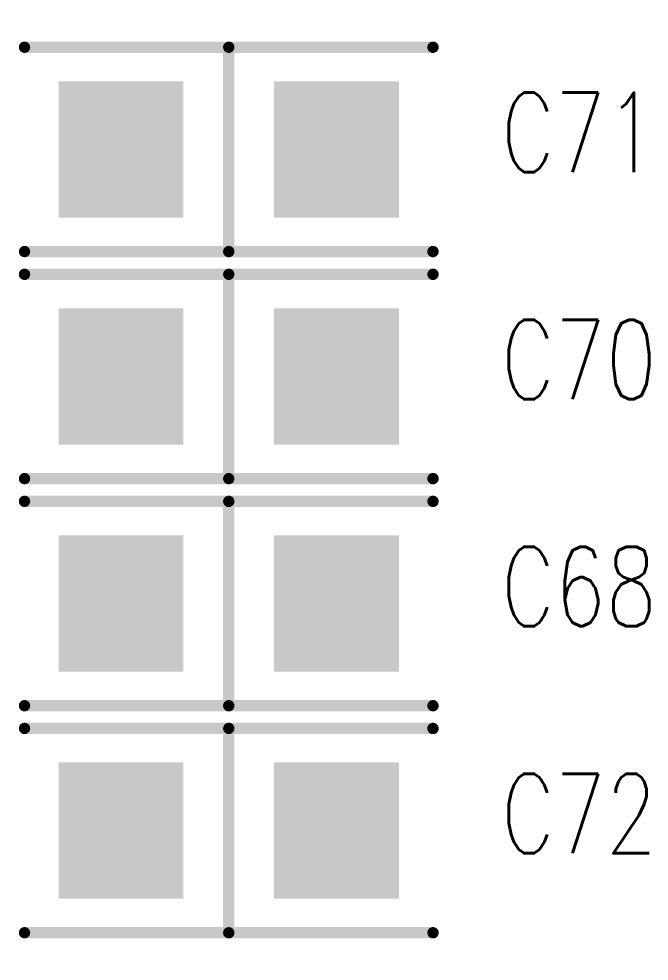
# Model space of a CAD drawing. Extents: x -22 to 239, y -29 to 162.
# Drawn here: x 192.15 to 197.71, y 36.45 to 44.75 of the extents above; entities that cross this region are included whole.
import ezdxf

# ---------------------------------------------------------------- set-up
doc = ezdxf.new("R2010")
doc.units = 0
for name, color, linetype in [('DRIL_NPLTE_THRU_01', 5, 'CONTINUOUS'), ('DRIL_NPLTE_THRU_02', 106, 'CONTINUOUS'), ('DRIL_NPLTE_THRU_03', 96, 'CONTINUOUS'), ('DRIL_NPLTE_THRU_04', 34, 'CONTINUOUS'), ('PADS_BOT', 43, 'CONTINUOUS'), ('PADS_INNER', 186, 'CONTINUOUS'), ('PADS_TOP', 186, 'CONTINUOUS'), ('PART_NAME_01', 3, 'CONTINUOUS'), ('PART_TOP_2DLINE_00', 150, 'CONTINUOUS')]:
    doc.layers.add(name, color=color, linetype=linetype)
doc.styles.add('W0$1', font='simplex', dxfattribs={"width": 0.75})

# ---------------------------------------------------------------- blocks, each defined once
blk = doc.blocks.new('SMOOTH_0$1')
at = {"const_width": 0.05}
blk.add_lwpolyline([(-0.025, 0, 1), (0.025, 0, 1)], format="xyb", close=True, dxfattribs=at)
blk = doc.blocks.new('PART_BODY_TOP_37')
at = {"layer": 'PART_TOP_2DLINE_00', "const_width": 0.1}
for points in [[(-1.8001, 0.89992), (1.8001, 0.89992)], [(0, 0.89992), (0, -0.89992)], [(-1.8001, -0.89992), (1.8001, -0.89992)]]:
    blk.add_lwpolyline(points, dxfattribs=at)
at = {"layer": 'PART_TOP_2DLINE_00'}
for p in [(-1.8001, 0.89992), (0, 0.89992), (1.8001, 0.89992), (-1.8001, -0.89992), (0, -0.89992), (1.8001, -0.89992)]:
    blk.add_blockref('SMOOTH_0$1', p, dxfattribs=at)
blk = doc.blocks.new('DRIL_HOLE_0')
blk.add_lwpolyline([(0, 0, 1), (0, 0, 1)], format="xyb", close=True)
blk = doc.blocks.new('PAD_1')
blk.add_lwpolyline([(0, 0, 1), (0, 0, 1)], format="xyb", close=True)
blk = doc.blocks.new('PAD_26')
at = {"const_width": 1.1}
blk.add_lwpolyline([(-0.6, 0), (0.6, 0)], dxfattribs=at)
blk = doc.blocks.new('STK_TOP_137')
at = {"layer": 'DRIL_NPLTE_THRU_01'}
blk.add_blockref('DRIL_HOLE_0', (0, 0), dxfattribs=at)
at = {"layer": 'DRIL_NPLTE_THRU_02'}
blk.add_blockref('DRIL_HOLE_0', (0, 0), dxfattribs=at)
at = {"layer": 'DRIL_NPLTE_THRU_03'}
blk.add_blockref('DRIL_HOLE_0', (0, 0), dxfattribs=at)
at = {"layer": 'DRIL_NPLTE_THRU_04'}
blk.add_blockref('DRIL_HOLE_0', (0, 0), dxfattribs=at)
at = {"layer": 'PADS_BOT'}
blk.add_blockref('PAD_1', (0, 0), dxfattribs=at)
at = {"layer": 'PADS_INNER'}
blk.add_blockref('PAD_1', (0, 0), dxfattribs=at)
at = {"layer": 'PADS_TOP', "rotation": 90}
blk.add_blockref('PAD_26', (0, 0), dxfattribs=at)
blk = doc.blocks.new('SYM_TOP_40')
for name, p in [('STK_TOP_137', (-0.94996, 0)), ('STK_TOP_137', (0.94996, 0)), ('PART_BODY_TOP_37', (0, 0))]:
    blk.add_blockref(name, p)
blk = doc.blocks.new('PART_TOP_115')
blk.add_blockref('SYM_TOP_40', (0, 0))
at = {"layer": 'PART_NAME_01', "style": 'W0$1', "width": 0.75}
blk.add_text('C68', height=0.7, rotation=180, dxfattribs=at).set_placement((-2.4, 0.2))
blk = doc.blocks.new('PART_TOP_117')
blk.add_blockref('SYM_TOP_40', (0, 0))
at = {"layer": 'PART_NAME_01', "style": 'W0$1', "width": 0.75}
blk.add_text('C70', height=0.7, rotation=180, dxfattribs=at).set_placement((-2.4, 0.2))
blk = doc.blocks.new('PART_TOP_118')
blk.add_blockref('SYM_TOP_40', (0, 0))
at = {"layer": 'PART_NAME_01', "style": 'W0$1', "width": 0.75}
blk.add_text('C71', height=0.7, rotation=180, dxfattribs=at).set_placement((-2.4, 0.2))
blk = doc.blocks.new('PART_TOP_119')
blk.add_blockref('SYM_TOP_40', (0, 0))
at = {"layer": 'PART_NAME_01', "style": 'W0$1', "width": 0.75}
blk.add_text('C72', height=0.7, rotation=180, dxfattribs=at).set_placement((-2.4, 0.2))

msp = doc.modelspace()

# ---------------------------------------------------------------- block references
at = {"rotation": 180}
for name, p in [('PART_TOP_118', (194, 43.6)), ('PART_TOP_117', (194, 41.6)), ('PART_TOP_115', (194, 39.6)), ('PART_TOP_119', (194, 37.6))]:
    msp.add_blockref(name, p, dxfattribs=at)

doc.saveas('drawing.dxf')
